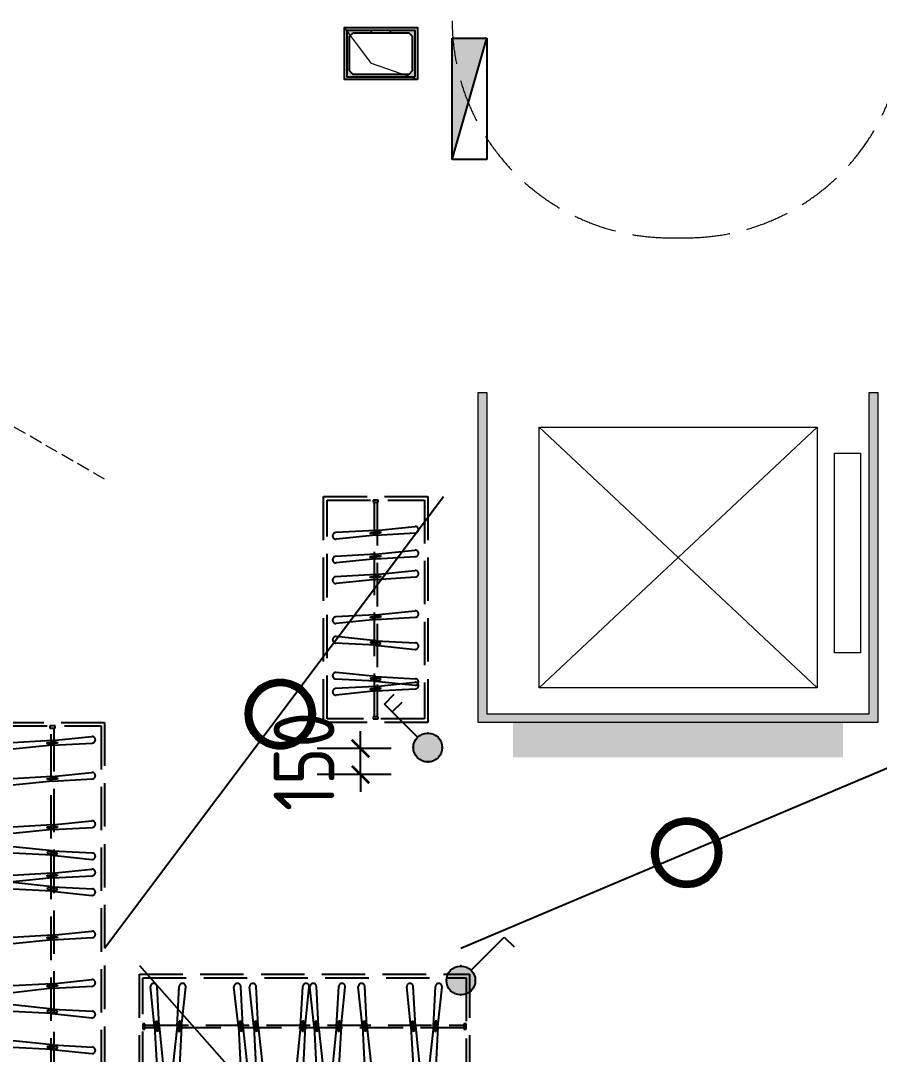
# Model space of a CAD drawing. Extents: x 2803505 to 5851001, y -1372902 to 24339.
# Drawn here: x 3433379 to 3438320, y -766547 to -760596 of the extents above; entities that cross this region are included whole.
import ezdxf
from ezdxf.enums import TextEntityAlignment as Align

# ---------------------------------------------------------------- set-up
doc = ezdxf.new("R2010")
doc.units = 0
doc.header["$LTSCALE"] = 1000
doc.header["$MEASUREMENT"] = 0
doc.linetypes.add('A户型$0$DASH', pattern=[0.35, 0.25, -0.1])
doc.linetypes.add('DASH', pattern=[0.35, 0.25, -0.1])
doc.layers.get('0').update_dxf_attribs({"linetype": 'CONTINUOUS'})
doc.layers.get('Defpoints').update_dxf_attribs({"linetype": 'CONTINUOUS'})
for name, color, linetype in [('!!电气', 1, 'CONTINUOUS'), ('5fur', 175, 'CONTINUOUS'), ('EQUIP-照明', 3, 'CONTINUOUS'), ('EQUIP_消火栓', 7, 'CONTINUOUS'), ('LVTRY', 252, 'CONTINUOUS'), ('TEL_TEXT', 7, 'CONTINUOUS'), ('保温', 6, 'CONTINUOUS')]:
    doc.layers.add(name, color=color, linetype=linetype)
for name, color, linetype, lineweight in [('3.5方案汇报，与郭总、侯月琴确定户型_t8$0$STAIR', 2, 'CONTINUOUS', 18), ('PUB_HATCH', 8, 'CONTINUOUS', 9), ('STAIR', 252, 'CONTINUOUS', 20), ('WINDOW', 146, 'CONTINUOUS', 20), ('填充', 251, 'CONTINUOUS', 5), ('立面-洞口示意', 252, 'CONTINUOUS', 13)]:
    doc.layers.add(name, color=color, linetype=linetype, lineweight=lineweight)
doc.styles.add('_TEL_DIM', font='SIMPLEX', dxfattribs={"width": 0.8, "height": 3.5, "bigfont": 'HZTXT'})
doc.styles.get("Standard").update_dxf_attribs({"font": 'gbenor.shx', "bigfont": 'gbcbig.shx'})
doc.dimstyles.get("Standard").update_dxf_attribs({"dimscale": 100, "dimtxt": 3.5, "dimasz": 1, "dimexe": 2.5, "dimexo": 3, "dimgap": 1.5, "dimtad": 1, "dimdec": 0, "dimzin": 0, "dimdsep": 46, "dimtxsty": 'Standard', "dimblk": 'ARCHTICK', "dimcen": 0.09, "dimadec": 0, "dimazin": 0, "dimtfac": 1, "dimtdec": 0, "dimtix": 1, "dimtmove": 2, "dimatfit": 3, "dimfxl": 1, "dimtolj": 1, "dimtzin": 0, "dimarcsym": 0})

# ---------------------------------------------------------------- blocks, each defined once
blk = doc.blocks.new('$TwtSys$00000434')
at = {"color": 252}
for p, q in [((-0.5, 0.5), (-0.5, -0.5)), ((-0.5, -0.5), (0.5, 0.5)), ((0.5, 0.5), (-0.5, 0.5)), ((0.5, -0.5), (0.5, 0.5)), ((-0.5, -0.5), (0.5, -0.5))]:
    blk.add_line(p, q, dxfattribs=at)
blk.add_solid([(0.5, -0.5), (0.5, 0.5), (-0.5, -0.5)], dxfattribs=at)
blk = doc.blocks.new('dfgdfgsf')
at = {"layer": '5fur', "color": 252, "linetype": 'A户型$0$DASH'}
for p, q in [((2086566.6, -1251032.2), (2086536.6, -1251032.2)), ((2086536.6, -1251032.2), (2086536.6, -1251044.2)), ((2086536.6, -1251044.2), (2086566.6, -1251044.2)), ((2086559.1, -1251044.2), (2086559.1, -1252280.2)), ((2086566.6, -1251044.2), (2086566.6, -1251032.2)), ((2086550, -1251207.2), (2086778, -1251183.4)), ((2086550, -1251207.2), (2086321.1, -1251219.5)), ((2086552.1, -1251233.2), (2086324, -1251257)), ((2086552.1, -1251233.2), (2086781, -1251221)), ((2086550, -1251343.9), (2086321.1, -1251356.2)), ((2086550, -1251343.9), (2086777.6, -1251320.2)), ((2086552.1, -1251369.9), (2086781, -1251357.7)), ((2086552.1, -1251369.9), (2086324, -1251393.8)), ((2086550, -1251460.9), (2086321.1, -1251473.2)), ((2086550, -1251460.9), (2086778, -1251437.1)), ((2086552.3, -1251488.9), (2086781, -1251474.7)), ((2086552.1, -1251488.9), (2086324, -1251512.8)), ((2086550, -1251692.8), (2086321.1, -1251705.1)), ((2086552, -1251718.8), (2086323.9, -1251742.7)), ((2086550, -1251692.8), (2086778, -1251669)), ((2086552.1, -1251718.8), (2086781, -1251706.6)), ((2086552.1, -1251841.5), (2086324, -1251817.7)), ((2086550, -1251867.5), (2086321.1, -1251855.3)), ((2086550, -1251867.5), (2086778, -1251891.4)), ((2086552.1, -1251841.5), (2086781, -1251853.8)), ((2086550, -1252074.4), (2086321.1, -1252062.1)), ((2086552.1, -1252048.4), (2086324, -1252024.5)), ((2086550, -1252074.4), (2086778, -1252098.2)), ((2086552.1, -1252048.4), (2086781, -1252060.6)), ((2086550, -1252104.9), (2086321.1, -1252117.2)), ((2086552.1, -1252130.9), (2086324, -1252154.8)), ((2086550, -1252104.9), (2086778, -1252081.1)), ((2086552.1, -1252130.9), (2086781, -1252118.7)), ((2086566.6, -1252280.2), (2086536.6, -1252280.2)), ((2086536.6, -1252280.2), (2086536.6, -1252292.2)), ((2086536.6, -1252292.2), (2086566.6, -1252292.2)), ((2086566.6, -1252292.2), (2086566.6, -1252280.2)), ((2084706.6, -1252332.2), (2084676.6, -1252332.2)), ((2084676.6, -1252332.2), (2084676.6, -1252344.2)), ((2084676.6, -1252344.2), (2084706.6, -1252344.2)), ((2084699.1, -1252344.2), (2084699.1, -1254380.2)), ((2084706.6, -1252344.2), (2084706.6, -1252332.2)), ((2084690, -1252416.9), (2084461.1, -1252429.1)), ((2084690, -1252416.9), (2084918.1, -1252393.1)), ((2084692.1, -1252442.9), (2084921, -1252430.7)), ((2084692.1, -1252442.9), (2084464, -1252466.7)), ((2084690, -1252623.7), (2084918.1, -1252599.9)), ((2084690, -1252623.7), (2084461.1, -1252636)), ((2084692.1, -1252649.7), (2084464, -1252673.6)), ((2084692.1, -1252649.7), (2084921, -1252637.5)), ((2084690, -1252902.5), (2084461.1, -1252914.8)), ((2084690, -1252902.5), (2084918.1, -1252878.7)), ((2084692, -1252928.5), (2084463.9, -1252952.3)), ((2084692.1, -1252928.5), (2084921, -1252916.3)), ((2084692.1, -1253051.2), (2084464, -1253027.4)), ((2084690, -1253077.2), (2084461.1, -1253065)), ((2084690, -1253077.2), (2084918.1, -1253101.1)), ((2084692.1, -1253051.2), (2084921, -1253063.5)), ((2084690, -1253180.6), (2084461.1, -1253192.8)), ((2084692.1, -1253206.6), (2084464, -1253230.4)), ((2084690, -1253180.6), (2084918.1, -1253156.8)), ((2084692.1, -1253206.6), (2084921, -1253194.4)), ((2084692.1, -1253258.1), (2084464, -1253234.2)), ((2084692.1, -1253258.1), (2084921, -1253270.3)), ((2084690, -1253284.1), (2084461.1, -1253271.8)), ((2084690, -1253284.1), (2084918.1, -1253307.9)), ((2084690, -1253537.4), (2084461.1, -1253549.7)), ((2084692.1, -1253563.5), (2084464, -1253587.3)), ((2084690, -1253537.4), (2084917.6, -1253513.7)), ((2084692.1, -1253563.5), (2084921, -1253551.2)), ((2084690, -1253816.2), (2084918.1, -1253792.4)), ((2084690, -1253816.2), (2084461.1, -1253828.5)), ((2084692, -1253842.3), (2084464, -1253868.1)), ((2084692.1, -1253842.2), (2084921, -1253830)), ((2085279.3, -1254062.7), (2085255.5, -1253834.7)), ((2085305.3, -1254060.6), (2085293.1, -1253831.7)), ((2085408.7, -1254060.6), (2085420.9, -1253831.7)), ((2085434.7, -1254062.7), (2085458.5, -1253834.7)), ((2085761.5, -1254062.6), (2085735.7, -1253834.7)), ((2085787.6, -1254060.6), (2085775.3, -1253831.7)), ((2085850, -1254062.7), (2085826.2, -1253834.7)), ((2085876.1, -1254060.6), (2085863.8, -1253831.7)), ((2086119.7, -1254060.6), (2086131.9, -1253831.7)), ((2086145.7, -1254062.7), (2086169.5, -1253834.7)), ((2086197.2, -1254062.7), (2086173.3, -1253834.7)), ((2086223.2, -1254060.6), (2086210.9, -1253831.7)), ((2086326.5, -1254060.6), (2086338.8, -1253831.7)), ((2086352.5, -1254062.7), (2086376.4, -1253834.7)), ((2086475.2, -1254062.6), (2086451.4, -1253834.6)), ((2086501.3, -1254060.6), (2086489, -1253831.7)), ((2086754, -1254062.7), (2086730.2, -1253834.7)), ((2086780, -1254060.6), (2086767.8, -1253831.7)), ((2086883.4, -1254060.6), (2086895.7, -1253831.7)), ((2086909.4, -1254062.7), (2086933.2, -1253834.7)), ((2084690, -1253988.3), (2084461.1, -1253976)), ((2084692.1, -1253962.2), (2084464, -1253938.4)), ((2084692.1, -1253962.2), (2084921, -1253974.5)), ((2084690, -1253988.3), (2084918.1, -1254012.1)), ((2085223.6, -1254047.2), (2085211.6, -1254047.2)), ((2085211.6, -1254047.2), (2085211.6, -1254077.2)), ((2085211.6, -1254077.2), (2085223.6, -1254077.2)), ((2085223.6, -1254077.2), (2085223.6, -1254047.2)), ((2087059.6, -1254069.7), (2085223.6, -1254069.7)), ((2085279.3, -1254062.7), (2085291.6, -1254291.6)), ((2085305.3, -1254060.6), (2085329.1, -1254288.7)), ((2085408.7, -1254060.6), (2085384.9, -1254288.7)), ((2085434.7, -1254062.7), (2085422.5, -1254291.6)), ((2085761.5, -1254062.7), (2085773.8, -1254291.6)), ((2085787.6, -1254060.6), (2085811.4, -1254288.7)), ((2085850, -1254062.7), (2085862.3, -1254291.6)), ((2085876.1, -1254060.6), (2085899.9, -1254288.7)), ((2086119.7, -1254060.6), (2086095.9, -1254288.7)), ((2086145.7, -1254062.7), (2086133.5, -1254291.6)), ((2086197.2, -1254062.7), (2086209.4, -1254291.6)), ((2086223.2, -1254060.6), (2086247, -1254288.7)), ((2086326.5, -1254060.6), (2086302.7, -1254288.7)), ((2086352.5, -1254062.7), (2086340.3, -1254291.6)), ((2086475.2, -1254062.7), (2086487.5, -1254291.6)), ((2086501.3, -1254060.6), (2086525.1, -1254288.7)), ((2086754, -1254062.7), (2086766.3, -1254291.6)), ((2086780, -1254060.6), (2086803.9, -1254288.7)), ((2086883.4, -1254060.6), (2086859.6, -1254288.7)), ((2086909.4, -1254062.7), (2086897.2, -1254291.6)), ((2087071.6, -1254047.2), (2087059.6, -1254047.2)), ((2087059.6, -1254047.2), (2087059.6, -1254077.2)), ((2087059.6, -1254077.2), (2087071.6, -1254077.2)), ((2087071.6, -1254077.2), (2087071.6, -1254047.2)), ((2084692.1, -1254169.1), (2084464, -1254145.3)), ((2084690, -1254195.1), (2084461.1, -1254182.8)), ((2084690, -1254195.1), (2084918.1, -1254218.9)), ((2084692.1, -1254169.1), (2084921, -1254181.3))]:
    blk.add_line(p, q, dxfattribs=at)
for points in [[(2086851.6, -1252312.2), (2086251.6, -1252312.2), (2086251.6, -1251012.2), (2086851.6, -1251012.2)], [(2086831.6, -1252292.2), (2086271.6, -1252292.2), (2086271.6, -1251032.2), (2086831.6, -1251032.2)], [(2086580, -1251222.3), (2086522.1, -1251226.9), (2086521.4, -1251218.2), (2086579.3, -1251213.6)], [(2086580, -1251359), (2086522.1, -1251363.6), (2086521.4, -1251354.9), (2086579.3, -1251350.4)], [(2086580, -1251476), (2086522.1, -1251480.6), (2086521.4, -1251471.9), (2086579.3, -1251467.4)], [(2086580, -1251707.9), (2086522.1, -1251712.5), (2086521.4, -1251703.8), (2086579.3, -1251699.2)], [(2086580, -1251852.5), (2086522.1, -1251847.9), (2086521.4, -1251856.6), (2086579.3, -1251861.1)], [(2086580, -1252059.3), (2086522.1, -1252054.7), (2086521.4, -1252063.4), (2086579.3, -1252068)], [(2086580, -1252120), (2086522.1, -1252124.6), (2086521.4, -1252115.9), (2086579.3, -1252111.4)], [(2084991.6, -1254412.2), (2084391.6, -1254412.2), (2084391.6, -1252312.2), (2084991.6, -1252312.2)], [(2084971.6, -1254392.2), (2084411.6, -1254392.2), (2084411.6, -1252332.2), (2084971.6, -1252332.2)], [(2084720, -1252432), (2084662.1, -1252436.6), (2084661.5, -1252427.9), (2084719.3, -1252423.3)], [(2084720, -1252638.8), (2084662.1, -1252643.4), (2084661.5, -1252634.7), (2084719.3, -1252630.1)], [(2084720, -1252917.6), (2084662.1, -1252922.2), (2084661.5, -1252913.5), (2084719.3, -1252908.9)], [(2084720, -1253062.1), (2084662.1, -1253057.6), (2084661.5, -1253066.2), (2084719.3, -1253070.8)], [(2084720, -1253195.7), (2084662.1, -1253200.3), (2084661.5, -1253191.6), (2084719.3, -1253187)], [(2084720, -1253269), (2084662.1, -1253264.4), (2084661.5, -1253273.1), (2084719.3, -1253277.6)], [(2084720, -1253552.5), (2084662.1, -1253557.1), (2084661.5, -1253548.4), (2084719.3, -1253543.9)], [(2085191.6, -1254362.2), (2085191.6, -1253762.2), (2087091.6, -1253762.2), (2087091.6, -1254362.2)], [(2085211.6, -1254342.2), (2085211.6, -1253782.2), (2087071.6, -1253782.2), (2087071.6, -1254342.2)], [(2084720, -1253831.3), (2084662.1, -1253835.9), (2084661.5, -1253827.2), (2084719.3, -1253822.7)], [(2084720, -1253973.2), (2084662.1, -1253968.6), (2084661.5, -1253977.3), (2084719.3, -1253981.8)], [(2085290.2, -1254090.6), (2085285.7, -1254032.8), (2085294.3, -1254032.1), (2085298.9, -1254089.9)], [(2085423.8, -1254090.6), (2085428.4, -1254032.8), (2085419.7, -1254032.1), (2085415.1, -1254089.9)], [(2085772.5, -1254090.6), (2085767.9, -1254032.8), (2085776.6, -1254032.1), (2085781.1, -1254089.9)], [(2085861, -1254090.6), (2085856.4, -1254032.8), (2085865.1, -1254032.1), (2085869.6, -1254089.9)], [(2086134.8, -1254090.6), (2086139.4, -1254032.8), (2086130.7, -1254032.1), (2086126.1, -1254089.9)], [(2086208.1, -1254090.6), (2086203.5, -1254032.8), (2086212.2, -1254032.1), (2086216.7, -1254089.9)], [(2086341.6, -1254090.6), (2086346.2, -1254032.8), (2086337.5, -1254032.1), (2086333, -1254089.9)], [(2086486.2, -1254090.6), (2086481.6, -1254032.8), (2086490.3, -1254032.1), (2086494.8, -1254089.9)], [(2086764.9, -1254090.6), (2086760.4, -1254032.8), (2086769.1, -1254032.1), (2086773.6, -1254089.9)], [(2086898.5, -1254090.6), (2086903.1, -1254032.8), (2086894.4, -1254032.1), (2086889.8, -1254089.9)], [(2084720, -1254180), (2084662.1, -1254175.4), (2084661.5, -1254184.1), (2084719.3, -1254188.7)]]:
    blk.add_lwpolyline(points, close=True, dxfattribs=at)
for points in [[(2086544.1, -1252280.2), (2086544.1, -1251044.2)], [(2084684.1, -1254380.2), (2084684.1, -1252344.2)], [(2085223.6, -1254054.7), (2087059.6, -1254054.7)]]:
    blk.add_lwpolyline(points, dxfattribs=at)
for centre, radius, start, end in [((2086779.5, -1251202.2), 18.8, 274.51246, 94.51246), ((2086322.5, -1251238.2), 18.8, 94.51246, 274.51246), ((2086322.5, -1251375), 18.8, 94.51246, 274.51246), ((2086779.5, -1251338.9), 18.8, 274.51246, 94.51246), ((2086323.5, -1251492.9), 19.9, 97.25134, 271.62727), ((2086779.5, -1251455.9), 18.8, 274.51246, 94.51246), ((2086322.4, -1251723.9), 18.8, 94.51246, 274.51246), ((2086779.5, -1251687.8), 18.8, 274.51246, 94.51246), ((2086322.5, -1251836.5), 18.8, 85.48754, 265.48754), ((2086779.5, -1251872.6), 18.8, 265.48754, 85.48754), ((2086322.5, -1252043.3), 18.8, 85.48754, 265.48754), ((2086779.5, -1252079.4), 18.8, 265.48754, 85.48754), ((2086322.5, -1252136), 18.8, 94.51246, 274.51246), ((2086779.5, -1252099.9), 18.8, 274.51246, 94.51246), ((2084919.5, -1252411.9), 18.8, 274.51246, 94.51246), ((2084919.5, -1252618.7), 18.8, 274.51246, 94.51246), ((2084919.5, -1252897.5), 18.8, 274.51246, 94.51246), ((2084919.5, -1253082.3), 18.8, 265.48754, 85.48754), ((2084919.5, -1253175.6), 18.8, 274.51246, 94.51246), ((2084919.5, -1253289.1), 18.8, 265.48754, 85.48754), ((2084919.5, -1253532.4), 18.8, 274.51246, 94.51246), ((2084919.5, -1253811.2), 18.8, 274.51246, 94.51246), ((2085274.3, -1253833.2), 18.8, 4.51246, 184.51246), ((2085439.7, -1253833.2), 18.8, 355.48754, 175.48754), ((2085755.6, -1253834.1), 19.9, 6.93304, 181.63751), ((2085845, -1253833.2), 18.8, 4.51246, 184.51246), ((2086150.7, -1253833.2), 18.8, 355.48754, 175.48754), ((2086192.1, -1253833.2), 18.8, 4.51246, 184.51246), ((2086357.6, -1253833.2), 18.8, 355.48754, 175.48754), ((2086470.2, -1253833.1), 18.8, 4.51246, 184.51246), ((2086749, -1253833.2), 18.8, 4.51246, 184.51246), ((2086914.4, -1253833.2), 18.8, 355.48754, 175.48754), ((2084919.5, -1253993.3), 18.8, 265.48754, 85.48754), ((2084919.5, -1254200.1), 18.8, 265.48754, 85.48754)]:
    blk.add_arc(centre, radius, start, end, dxfattribs=at)
blk = doc.blocks.new('VXVXVXDVXDVXVDX')
at = {"layer": '保温', "linetype": 'Continuous', "ltscale": 10}
h = blk.add_hatch(dxfattribs=at)
h.set_pattern_fill('HEX', color=251, scale=10, angle=90, style=0)
h.set_pattern_definition([(90, (0, 0), (-16.49778, 1e-15), [9.525, -19.05]), (210, (0, 0), (8.24889, -14.2874966), [9.525, -19.05]), (150, (6e-16, 9.525), (-8.24889, -14.2874966), [9.525, -19.05])])
h.paths.add_polyline_path([(434066.6, 291315.4), (434066.6, 291515.4), (432166.6, 291515.4), (432166.6, 291315.4)])
blk = doc.blocks.new('A$C1BAD4CCC')
at = {"layer": 'PUB_HATCH'}
blk.add_hatch(color=252, dxfattribs=at).paths.add_polyline_path([(15, -15), (15, -285), (155, -285), (155, -270), (50, -270), (30, -250), (30, -50), (50, -30), (370, -30), (390, -50), (390, -250), (370, -270), (265, -270), (265, -285), (405, -285), (405, -15)])
at = {"layer": 'LVTRY', "color": 252}
for p, q in [((155, -270), (155, -285)), ((265, -270), (265, -285))]:
    blk.add_line(p, q, dxfattribs=at)
for points in [[(420, 0), (0, 0), (0, -300), (420, -300)], [(405, -15), (15, -15), (15, -285), (405, -285)], [(50, -270), (370, -270), (390, -250), (390, -50), (370, -30), (50, -30), (30, -50), (30, -250), (50, -270)]]:
    blk.add_lwpolyline(points, close=True, dxfattribs=at)
at = {"layer": '立面-洞口示意', "color": 252}
blk.add_lwpolyline([(420, 0), (156.4, -93.9), (0, -300)], dxfattribs=at)
blk = doc.blocks.new('A$C100F5A36')
at = {"layer": '填充'}
h = blk.add_hatch(dxfattribs=at)
h.set_pattern_fill('隔热材料02', color=252, scale=100, style=0)
h.set_pattern_definition([(0, (-1149905.93, -622721.03), (0, 50), []), (0, (-1149905.93, -622704.364), (0, 50), []), (270, (-1149862.19, -622695.733), (50, -9e-15), [5.01775, -44.98225]), (270, (-1149899.65, -622695.733), (50, -9e-15), [5.01775, -44.98225]), (90, (-1149874.137, -622729.66), (-50, 3e-15), [5.01775, -44.98225]), (90, (-1149887.7, -622729.66), (-50, 3e-15), [5.01775, -44.98225]), (180, (-1149855.907, -622737.697), (-6e-15, -50), [50.02425, 0.02425]), (135, (-1149869.864, -622735.19), (3e-15, 49.99987405), [4.268, -66.44275]), (116.56505, (-1149822.882, -622732.17), (0.00011283, 49.99993342), [2.805, -108.9985]), (116.56505, (-1149872.882, -622732.17), (0.00011283, 49.99993342), [2.805, -108.9985]), (153.43495, (-1149814.847, -622737.697), (-0.0001128, 49.9999334), [5.61, -106.1935]), (153.43495, (-1149864.847, -622737.697), (-0.0001128, 49.9999334), [5.61, -106.1935]), (63.43495, (-1149824.137, -622724.644), (-0.00011283, 49.99993342), [26.714, -85.0895]), (63.43495, (-1149874.137, -622724.644), (-0.00011283, 49.99993342), [26.714, -85.0895]), (116.56505, (-1149812.19, -622695.733), (0.00011283, 49.99993342), [2.805, -108.9985]), (116.56505, (-1149862.19, -622695.733), (0.00011283, 49.99993342), [2.805, -108.9985]), (135, (-1149863.444, -622693.224), (3e-15, 49.99987405), [4.268, -66.44275]), (153.43495, (-1149816.462, -622690.206), (-0.0001128, 49.9999334), [5.61, -106.1935]), (153.43495, (-1149866.462, -622690.206), (-0.0001128, 49.9999334), [5.61, -106.1935]), (45, (-1149898.394, -622693.224), (0, 49.99987405), [4.268, -66.44275]), (63.43495, (-1149849.649, -622695.733), (-0.00011283, 49.99993342), [2.805, -108.9985]), (63.43495, (-1149899.649, -622695.733), (-0.00011283, 49.99993342), [2.805, -108.9985]), (26.56505, (-1149845.376, -622690.206), (0.0001128, 49.9999334), [5.61, -106.1935]), (26.56505, (-1149895.376, -622690.206), (0.0001128, 49.9999334), [5.61, -106.1935]), (116.56505, (-1149837.702, -622724.644), (0.00011283, 49.99993342), [26.714, -85.0895]), (116.56505, (-1149887.702, -622724.644), (0.00011283, 49.99993342), [26.714, -85.0895]), (45, (-1149891.974, -622735.19), (0, 49.99987405), [4.268, -66.44275]), (63.43495, (-1149838.956, -622732.17), (-0.00011283, 49.99993342), [2.805, -108.9985]), (63.43495, (-1149888.956, -622732.17), (-0.00011283, 49.99993342), [2.805, -108.9985]), (26.56505, (-1149846.99, -622737.697), (0.0001128, 49.9999334), [5.61, -106.1935]), (26.56505, (-1149896.99, -622737.697), (0.0001128, 49.9999334), [5.61, -106.1935])])
h.paths.add_polyline_path([(25402.5, -12082.4), (25452.5, -12082.4), (25452.5, -13982.4), (23152.5, -13982.4), (23152.5, -12082.4), (23202.5, -12082.4), (23202.5, -13932.4), (25402.5, -13932.4)])
at = {"layer": '3.5方案汇报，与郭总、侯月琴确定户型_t8$0$STAIR', "color": 252}
for p, q in [((25102.5, -12282.4), (23502.5, -13782.4)), ((23502.5, -12282.4), (25102.5, -13782.4))]:
    blk.add_line(p, q, dxfattribs=at)
for points in [[(23502.5, -13782.4), (23502.5, -12282.4), (25102.5, -12282.4), (25102.5, -13782.4)], [(25202.5, -13582.4), (25202.5, -12432.4), (25352.5, -12432.4), (25352.5, -13582.4)]]:
    blk.add_lwpolyline(points, close=True, dxfattribs=at)
at = {"layer": 'STAIR', "color": 252, "linetype": 'DASH'}
blk.add_lwpolyline([(23002.5, -9942.4, 0.414214), (24252.5, -11192.4), (24352.5, -11192.4, 0.414214), (25602.5, -9942.4)], format="xyb", dxfattribs=at)
at = {"layer": 'WINDOW', "color": 252, "linetype": 'DASH', "ltscale": 0.3}
blk.add_lwpolyline([(21002.5, -12582.4), (20309.6, -12182.4, 0.131652), (20202.5, -12582.4)], format="xyb", dxfattribs=at)
at = {"layer": '填充', "color": 252}
blk.add_lwpolyline([(25402.5, -12082.4), (25452.5, -12082.4), (25452.5, -13982.4), (23152.5, -13982.4), (23152.5, -12082.4), (23202.5, -12082.4), (23202.5, -13932.4), (25402.5, -13932.4)], close=True, dxfattribs=at)
at = {"color": 252}
blk.add_blockref('VXVXVXDVXDVXVDX', (-408814.1, -305497.8), dxfattribs=at)
at = {"color": 252, "xscale": -1, "rotation": 180}
blk.add_blockref('A$C1BAD4CCC', (22382.5, -10281.9), dxfattribs=at)
at = {"layer": 'EQUIP_消火栓', "color": 252, "xscale": -700, "yscale": 200, "zscale": 700, "rotation": 270.0000000000208}
blk.add_blockref('$TwtSys$00000434', (23102.5, -10392.4), dxfattribs=at)
at = {"layer": 'WINDOW', "color": 252}
blk.add_blockref('dfgdfgsf', (-2063989.1, 1238329.8), dxfattribs=at)
blk = doc.blocks.new('$equip$00001150')
at = {"const_width": 0.1}
blk.add_lwpolyline([(-0.45, 0, 1), (0.45, 0, 1)], format="xyb", close=True, dxfattribs=at)
blk.add_circle((0, 0), 0.5)
at = {"flags": 9}
blk.add_attdef('A', (0, 0), '', height=0.00002, dxfattribs=at)
blk = doc.blocks.new('$equip$00001962')
for p, q in [((0.147, 0.356), (0.625, 0.833)), ((0.625, 0.833), (0.766, 0.692))]:
    blk.add_line(p, q)
blk.add_circle((0, 0.208), 0.208)
for p in [(0, 0.417), (-0.208, 0.208), (0.208, 0.208), (0, 0)]:
    blk.add_point(p)
for points in [[(-0.18, 0.313), (0.18, 0.313), (-0.208, 0.208), (0.208, 0.208)], [(-0.104, 0.389), (0.104, 0.389), (-0.18, 0.313), (0.18, 0.313)], [(0, 0.417), (0, 0.417), (-0.104, 0.389), (0.104, 0.389)], [(-0.18, 0.104), (0.18, 0.104), (-0.208, 0.208), (0.208, 0.208)], [(-0.104, 0.028), (0.104, 0.028), (-0.18, 0.104), (0.18, 0.104)], [(0, 0), (0, 0), (-0.104, 0.028), (0.104, 0.028)]]:
    blk.add_solid(points)
at = {"layer": 'TEL_TEXT', "style": '_TEL_DIM', "flags": 1}
blk.add_attdef('A', text='', height=0.00002, dxfattribs=at).set_placement((0, 0), align=Align.MIDDLE_CENTER)
blk = doc.blocks.new('$equip$00001963')
for p, q in [((0.147, 0.356), (0.625, 0.833)), ((0.625, 0.833), (0.766, 0.692)), ((0.512, 0.72), (0.653, 0.579))]:
    blk.add_line(p, q)
blk.add_circle((0, 0.208), 0.208)
for p in [(0, 0.417), (-0.208, 0.208), (0.208, 0.208), (0, 0)]:
    blk.add_point(p)
for points in [[(-0.18, 0.313), (0.18, 0.313), (-0.208, 0.208), (0.208, 0.208)], [(-0.104, 0.389), (0.104, 0.389), (-0.18, 0.313), (0.18, 0.313)], [(0, 0.417), (0, 0.417), (-0.104, 0.389), (0.104, 0.389)], [(-0.18, 0.104), (0.18, 0.104), (-0.208, 0.208), (0.208, 0.208)], [(-0.104, 0.028), (0.104, 0.028), (-0.18, 0.104), (0.18, 0.104)], [(0, 0), (0, 0), (-0.104, 0.028), (0.104, 0.028)]]:
    blk.add_solid(points)
at = {"layer": 'TEL_TEXT', "style": '_TEL_DIM', "flags": 1}
blk.add_attdef('A', text='', height=0.00002, dxfattribs=at).set_placement((0, 0), align=Align.MIDDLE_CENTER)
blk = doc.blocks.new('_ArchTick')
at = {"color": 0, "linetype": 'ByBlock', "const_width": 0.15}
blk.add_lwpolyline([(-0.5, -0.5), (0.5, 0.5)], dxfattribs=at)
blk = doc.blocks.new('*D437')
at = {"layer": '!!电气', "color": 0, "lineweight": -2, "transparency": 16777216}
for p, q in [((3435334.8, -764786), (3435334.8, -764686)), ((3435512.1, -764786), (3435084.8, -764786)), ((3435334.8, -764936), (3435334.8, -764786)), ((3435512.1, -764936), (3435084.8, -764936)), ((3435334.8, -764936), (3435334.8, -765036))]:
    blk.add_line(p, q, dxfattribs=at)
at = {"layer": 'Defpoints', "color": 0, "transparency": 16777216}
for p in [(3435334.8, -764786), (3435812.1, -764786), (3435812.1, -764936)]:
    blk.add_point(p, dxfattribs=at)
at = {"layer": '!!电气', "color": 0, "lineweight": -2, "transparency": 16777216, "xscale": 100, "yscale": 100, "zscale": 100}
for p, rotation in [((3435334.8, -764786), 270), ((3435334.8, -764936), 90)]:
    blk.add_blockref('_ArchTick', p, dxfattribs=dict(at, rotation=rotation))
at = {"layer": '!!电气', "color": 0, "transparency": 16777216, "insert": (3435009.8, -764861), "char_height": 350, "attachment_point": 5, "rotation": 90}
blk.add_mtext('\\A1;150', dxfattribs=at)

msp = doc.modelspace()

# ---------------------------------------------------------------- block references
at = {"layer": '!!电气'}
msp.add_blockref('A$C100F5A36', (3412859.7, -750653.6), dxfattribs=at)

# ---------------------------------------------------------------- next in the draw order: linework, layer by layer
at = {"layer": '!!电气', "color": 1}
msp.add_line((3435912.1, -765936), (3438512.1, -764836), dxfattribs=at)
for points in [[(3433862.1, -765936), (3435812.1, -763336)], [(3434062.1, -766036), (3437062.1, -769436)]]:
    msp.add_lwpolyline(points, dxfattribs=at)

# ---------------------------------------------------------------- next in the draw order: block references
at = {"layer": 'EQUIP-照明', "color": 4, "xscale": 400, "yscale": 400, "zscale": 400}
msp.add_blockref('$equip$00001150', (3434873.1, -764588), dxfattribs=at)
at = {"layer": 'EQUIP-照明', "color": 4, "xscale": 400, "yscale": 400, "zscale": 400, "rotation": 90}
msp.add_blockref('$equip$00001963', (3435805.2, -764780.4), dxfattribs=at)
at = {"layer": 'EQUIP-照明', "color": 2, "xscale": 400, "yscale": 400, "zscale": 400}
for name, p in [('$equip$00001150', (3437212.1, -765386)), ('$equip$00001962', (3435912.2, -766204.8))]:
    msp.add_blockref(name, p, dxfattribs=at)

# ---------------------------------------------------------------- next in the draw order: dimensions: what is measured, and where the dimension line sits
at = {"layer": '!!电气', "color": 1}
dim = msp.add_linear_dim(base=(3435334.8, -764786), p1=(3435812.1, -764936), p2=(3435812.1, -764786), angle=90, dimstyle='Standard', override={"dimzin": 8}, dxfattribs=at)
dim.commit()
dim.dimension.update_dxf_attribs({"geometry": '*D437', "text_midpoint": (3435009.8, -764861)})

doc.saveas('drawing.dxf')
